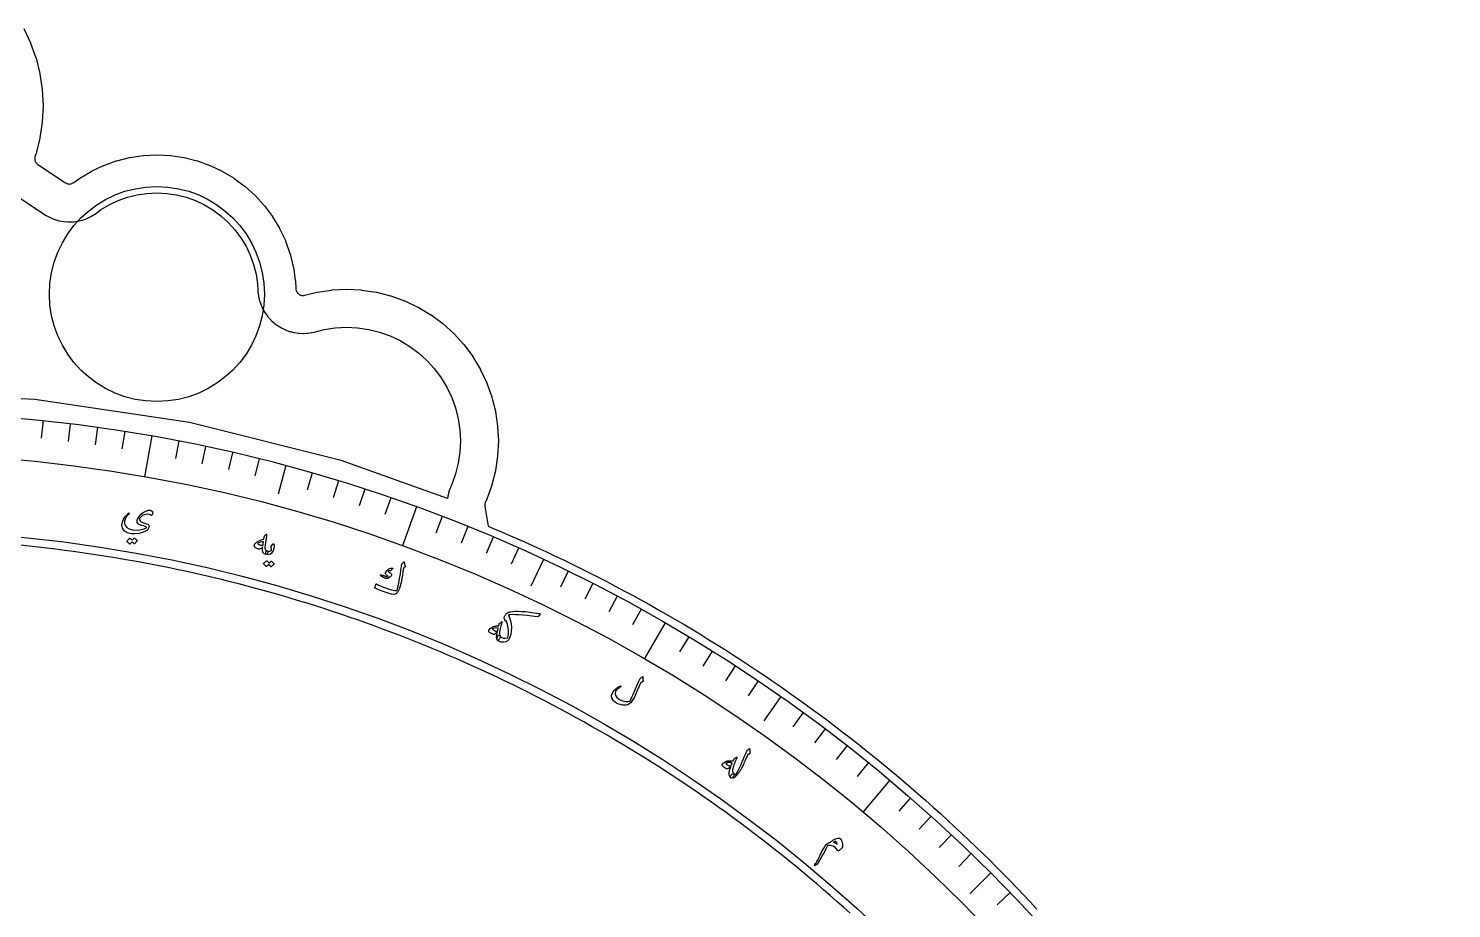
# Model space of a CAD drawing. Header units: millimetres. Extents: x -65 to 65, y -65 to 84.
# Drawn here: x 6.2 to 64.7, y 44.3 to 80.4 of the extents above; entities that cross this region are included whole.
import ezdxf

# ---------------------------------------------------------------- set-up
doc = ezdxf.new("R2010")
doc.units = ezdxf.units.MM
for name, color, linetype in [('CUT_INNER', 6, 'Continuous'), ('CUT_OUTER', 1, 'Continuous'), ('ENGRAVE', 7, 'Continuous'), ('ENGRAVE_FINE', 8, 'Continuous'), ('TEXT', 5, 'Continuous')]:
    doc.layers.add(name, color=color, linetype=linetype)

msp = doc.modelspace()

# ---------------------------------------------------------------- linework, layer by layer
at = {"layer": 'CUT_INNER'}
msp.add_lwpolyline([(39.941, 44.0681), (39.6698, 44.3123), (39.3972, 44.5549), (39.1231, 44.7958), (38.8475, 45.035), (38.5704, 45.2725), (38.2919, 45.5083), (38.0119, 45.7424), (37.7305, 45.9748), (37.4477, 46.2054), (37.1635, 46.4343), (36.8779, 46.6615), (36.5909, 46.8869), (36.3025, 47.1105), (36.0128, 47.3324), (35.7217, 47.5525), (35.4292, 47.7708), (35.1354, 47.9873), (34.8403, 48.2019), (34.5439, 48.4148), (34.2462, 48.6259), (33.9472, 48.8351), (33.6469, 49.0424), (33.3453, 49.248), (33.0425, 49.4517), (32.7385, 49.6535), (32.4332, 49.8534), (32.1267, 50.0515), (31.819, 50.2477), (31.5101, 50.442), (31.2, 50.6344), (30.8887, 50.8248), (30.5763, 51.0134), (30.2627, 51.2001), (29.9479, 51.3848), (29.6321, 51.5676), (29.3151, 51.7484), (28.997, 51.9273), (28.6779, 52.1043), (28.3576, 52.2793), (28.0363, 52.4523), (27.714, 52.6233), (27.3905, 52.7924), (27.0661, 52.9594), (26.7406, 53.1245), (26.4142, 53.2876), (26.0867, 53.4487), (25.7583, 53.6077), (25.4288, 53.7648), (25.0985, 53.9198), (24.7671, 54.0728), (24.4349, 54.2237), (24.1017, 54.3726), (23.7676, 54.5195), (23.4327, 54.6643), (23.0968, 54.807), (22.7601, 54.9477), (22.4225, 55.0864), (22.0841, 55.2229), (21.7448, 55.3574), (21.4048, 55.4897), (21.0639, 55.62), (20.7222, 55.7482), (20.3797, 55.8743), (20.0365, 55.9983), (19.6925, 56.1202), (19.3478, 56.24), (19.0024, 56.3577), (18.6562, 56.4732), (18.3094, 56.5866), (17.9618, 56.6979), (17.6136, 56.807), (17.2647, 56.914), (16.9151, 57.0189), (16.565, 57.1216), (16.2142, 57.2222), (15.8627, 57.3206), (15.5107, 57.4168), (15.1581, 57.5109), (14.805, 57.6029), (14.4512, 57.6926), (14.097, 57.7802), (13.7422, 57.8656), (13.3869, 57.9488), (13.031, 58.0299), (12.6747, 58.1087), (12.3179, 58.1854), (11.9607, 58.2599), (11.603, 58.3322), (11.2449, 58.4023), (10.8863, 58.4702), (10.5273, 58.5359), (10.168, 58.5994), (9.8082, 58.6607), (9.4481, 58.7198), (9.0876, 58.7766), (8.7268, 58.8313), (8.3656, 58.8837), (8.0042, 58.9339), (7.6424, 58.9819), (7.2804, 59.0277), (6.9181, 59.0713), (6.5555, 59.1126), (6.1926, 59.1517), (5.8296, 59.1886)], dxfattribs=at)
msp.add_circle((11.44, 69.5185), 4.42, dxfattribs=at)
at = {"layer": 'CUT_OUTER'}
msp.add_lwpolyline([(5.9649, 80.4335), (6.2423, 79.8471), (6.2479, 79.8335), (6.4664, 79.2227), (6.4707, 79.2087), (6.6283, 78.5794), (6.6312, 78.565), (6.7264, 77.9234), (6.7278, 77.9087), (6.7596, 77.2608), (6.7596, 77.2461), (6.7278, 76.5982), (6.7264, 76.5836), (6.6312, 75.942), (6.6283, 75.9275), (6.4707, 75.2983), (6.4664, 75.2842), (6.4327, 75.19), (6.4244, 75.1628), (6.4187, 75.1349), (6.4157, 75.1065), (6.4154, 75.078), (6.4178, 75.0496), (6.4229, 75.0216), (6.4306, 74.9942), (6.4408, 74.9676), (6.4536, 74.9421), (6.4687, 74.9179), (6.4861, 74.8953), (6.5055, 74.8745), (6.5268, 74.8555), (6.5497, 74.8387), (7.682, 74.0902), (7.7083, 74.0746), (7.736, 74.0619), (7.7649, 74.052), (7.7947, 74.0451), (7.825, 74.0413), (7.8555, 74.0405), (7.886, 74.0429), (7.916, 74.0484), (7.9454, 74.0569), (7.9737, 74.0683), (8.0007, 74.0825), (8.0261, 74.0995), (8.2562, 74.2701), (8.2685, 74.2783), (8.7373, 74.5593), (8.7503, 74.5662), (9.2444, 74.7999), (9.258, 74.8056), (9.7726, 74.9897), (9.7867, 74.994), (10.3169, 75.1268), (10.3314, 75.1297), (10.8721, 75.2099), (10.8867, 75.2113), (11.4326, 75.2381), (11.4474, 75.2381), (11.9933, 75.2113), (12.0079, 75.2099), (12.5486, 75.1297), (12.5631, 75.1268), (13.0933, 74.994), (13.1074, 74.9897), (13.622, 74.8056), (13.6356, 74.7999), (14.1297, 74.5662), (14.1427, 74.5593), (14.6115, 74.2783), (14.6238, 74.2701), (15.0628, 73.9445), (15.0742, 73.9352), (15.4792, 73.5681), (15.4896, 73.5577), (15.8567, 73.1527), (15.866, 73.1413), (16.1916, 72.7023), (16.1998, 72.69), (16.4808, 72.2212), (16.4877, 72.2082), (16.7214, 71.7141), (16.7271, 71.7005), (16.9112, 71.1858), (16.9155, 71.1718), (17.0483, 70.6415), (17.0512, 70.6271), (17.1314, 70.0864), (17.1328, 70.0718), (17.1489, 69.7443), (17.1518, 69.715), (17.1575, 69.6862), (17.1661, 69.658), (17.1773, 69.6308), (17.1912, 69.6048), (17.2076, 69.5803), (17.2263, 69.5576), (17.2471, 69.5368), (17.2698, 69.5181), (17.2943, 69.5017), (17.3203, 69.4879), (17.3475, 69.4766), (17.3756, 69.468), (17.4045, 69.4623), (17.4338, 69.4594), (17.4633, 69.4594), (17.4926, 69.4623), (17.5214, 69.468), (18.0155, 69.5918), (18.0299, 69.5947), (18.6211, 69.6824), (18.6357, 69.6838), (19.2326, 69.7131), (19.2474, 69.7131), (19.8443, 69.6838), (19.8589, 69.6824), (20.4501, 69.5947), (20.4645, 69.5918), (21.0442, 69.4466), (21.0583, 69.4423), (21.621, 69.241), (21.6346, 69.2353), (22.1749, 68.9798), (22.1878, 68.9729), (22.7004, 68.6656), (22.7127, 68.6575), (23.1927, 68.3015), (23.2041, 68.2921), (23.6469, 67.8908), (23.6573, 67.8804), (24.0586, 67.4376), (24.068, 67.4262), (24.424, 66.9462), (24.4322, 66.9339), (24.7394, 66.4213), (24.7463, 66.4083), (25.0019, 65.8681), (25.0075, 65.8545), (25.2088, 65.2918), (25.2131, 65.2777), (25.3583, 64.698), (25.3612, 64.6836), (25.4489, 64.0924), (25.4503, 64.0778), (25.4796, 63.4808), (25.4796, 63.4661), (25.4503, 62.8692), (25.4489, 62.8546), (25.3612, 62.2634), (25.3583, 62.249), (25.2131, 61.6693), (25.2088, 61.6552), (25.0075, 61.0925), (25.0019, 61.0789), (24.9537, 60.9771), (24.9422, 60.9491), (24.9335, 60.92), (24.9278, 60.8902), (24.9251, 60.86), (24.9255, 60.8296), (24.929, 60.7995), (25.067, 59.9717), (25.2424, 59.8984), (25.6095, 59.7424), (25.9756, 59.5841), (26.3407, 59.4236), (26.7048, 59.2609), (27.0679, 59.0959), (27.43, 58.9287), (27.7911, 58.7593), (28.1511, 58.5877), (28.5101, 58.4138), (28.8679, 58.2378), (29.2247, 58.0596), (29.5804, 57.8792), (29.935, 57.6966), (30.2885, 57.5118), (30.6408, 57.3249), (30.9919, 57.1358), (31.3419, 56.9446), (31.6908, 56.7512), (32.0384, 56.5557), (32.3848, 56.358), (32.73, 56.1582), (33.074, 55.9564), (33.4167, 55.7524), (33.7581, 55.5463), (34.0983, 55.3381), (34.4372, 55.1278), (34.7748, 54.9155), (35.1111, 54.7011), (35.4461, 54.4846), (35.7798, 54.2661), (36.1121, 54.0455), (36.443, 53.8229), (36.7726, 53.5983), (37.1007, 53.3717), (37.4275, 53.143), (37.7529, 52.9124), (38.0769, 52.6797), (38.3994, 52.4451), (38.7205, 52.2085), (39.0401, 51.9699), (39.3582, 51.7294), (39.6749, 51.4869), (39.9901, 51.2425), (40.3037, 50.9962), (40.6159, 50.7479), (40.9265, 50.4978), (41.2356, 50.2457), (41.5431, 49.9917), (41.8491, 49.7359), (42.1534, 49.4782), (42.4562, 49.2186), (42.7574, 48.9571), (43.057, 48.6939), (43.355, 48.4288), (43.6513, 48.1618), (43.946, 47.8931), (44.2391, 47.6225), (44.5304, 47.3502), (44.8201, 47.0761), (45.1081, 46.8002), (45.3945, 46.5225), (45.6791, 46.2431), (45.9619, 45.9619), (46.2431, 45.6791), (46.5225, 45.3945), (46.8002, 45.1081), (47.0761, 44.8201), (47.3502, 44.5304), (47.6225, 44.2391)], dxfattribs=at)
at = {"layer": 'ENGRAVE'}
for points in [[(5.6894, 73.5374), (6.8217, 72.7888), (6.889, 72.7467), (6.9153, 72.7312), (7.056, 72.6575), (7.0838, 72.6448), (7.2313, 72.5858), (7.2602, 72.5759), (7.4129, 72.5322), (7.4426, 72.5253), (7.599, 72.4974), (7.6293, 72.4936), (7.7877, 72.4817), (7.8182, 72.481), (7.977, 72.4853), (8.0074, 72.4876), (8.1649, 72.5081), (8.195, 72.5135), (8.3496, 72.5498), (8.3789, 72.5583), (8.5291, 72.6102), (8.5574, 72.6216), (8.7015, 72.6885), (8.7285, 72.7027), (8.865, 72.7839), (8.8904, 72.8008), (8.9554, 72.8465), (9.1248, 72.972), (9.4753, 73.1828), (9.844, 73.3577), (10.2279, 73.4957), (10.6236, 73.5953), (11.0271, 73.6557), (11.4347, 73.6762), (11.8422, 73.6567), (12.2459, 73.5974), (12.6418, 73.4988), (13.0262, 73.3618), (13.3952, 73.1878), (13.7455, 72.9785), (14.0735, 72.7359), (14.3762, 72.4622), (14.6506, 72.1603), (14.8941, 71.8329), (15.1043, 71.4832), (15.2792, 71.1145), (15.4172, 70.7305), (15.5168, 70.3349), (15.5773, 69.9307), (15.5909, 69.6645), (15.5964, 69.5914), (15.5993, 69.5621), (15.6218, 69.4107), (15.6275, 69.3818), (15.6647, 69.2333), (15.6733, 69.2051), (15.7248, 69.061), (15.7361, 69.0338), (15.8015, 68.8954), (15.8154, 68.8694), (15.8941, 68.7381), (15.9105, 68.7137), (16.0017, 68.5907), (16.0204, 68.5679), (16.1232, 68.4545), (16.144, 68.4337), (16.2574, 68.3309), (16.2802, 68.3122), (16.4031, 68.221), (16.4276, 68.2046), (16.5589, 68.1259), (16.5849, 68.1121), (16.7233, 68.0466), (16.7505, 68.0353), (16.8946, 67.9838), (16.9228, 67.9752), (17.0713, 67.938), (17.1002, 67.9323), (17.2516, 67.9098), (17.2809, 67.9069), (17.4338, 67.8994), (17.4633, 67.8994), (17.6162, 67.9069), (17.6455, 67.9098), (17.7969, 67.9323), (17.8258, 67.938), (17.9005, 67.9548), (18.3211, 68.0601), (18.776, 68.1282), (19.2345, 68.1512), (19.693, 68.1293), (20.1472, 68.0624), (20.5926, 67.9514), (21.025, 67.7973), (21.4402, 67.6015), (21.8342, 67.366), (22.2033, 67.0929), (22.5438, 66.7851), (22.8525, 66.4453), (23.1264, 66.0769), (23.3628, 65.6834), (23.5596, 65.2687), (23.7147, 64.8366), (23.8268, 64.3915), (23.8947, 63.9375), (23.9178, 63.479), (23.8958, 63.0205), (23.829, 62.5663), (23.7179, 62.1209), (23.5626, 61.6852), (23.5397, 61.6361), (23.5116, 61.5719), (23.5, 61.5439), (23.4473, 61.3952), (23.4386, 61.3661), (23.4012, 61.2129), (23.3955, 61.1831), (23.3861, 61.1151), (19.0136, 62.6796), (12.7784, 64.2414), (6.4201, 65.1846), (0, 65.5)], [(11.2296, 63.686), (10.9341, 62.0102)], [(16.7374, 62.465), (16.4228, 61.2909)], [(22.1179, 60.7685), (21.5359, 59.1694)], [(27.3301, 58.6096), (26.8164, 57.5079)], [(32.3343, 56.0046), (31.4834, 54.5308)], [(37.0923, 52.9733), (36.3951, 51.9777)], [(41.5681, 49.5389), (40.4743, 48.2354)], [(45.7275, 45.7275), (44.868, 44.868)]]:
    msp.add_lwpolyline(points, dxfattribs=at)
for radius in [64.6685, 62.9668, 59.8065]:
    msp.add_circle((0, 0), radius, dxfattribs=at)
at = {"layer": 'ENGRAVE_FINE'}
for points in [[(6.7597, 64.3142), (6.6835, 63.5889)], [(7.8811, 64.1865), (7.7922, 63.4626)], [(9.0001, 64.0392), (8.8986, 63.3169)], [(10.1164, 63.8723), (10.0023, 63.152)], [(12.3393, 63.4804), (12.2002, 62.7645)], [(13.4453, 63.2553), (13.2937, 62.542)], [(14.5472, 63.0111), (14.3832, 62.3004)], [(15.6447, 62.7476), (15.4683, 62.0399)], [(17.8251, 62.1634), (17.624, 61.4623)], [(18.9072, 61.8428), (18.694, 61.1454)], [(19.9837, 61.5034), (19.7583, 60.8098)], [(21.054, 61.1453), (20.8166, 60.4557)], [(23.1751, 60.3732), (22.9138, 59.6924)], [(24.2252, 59.9596), (23.952, 59.2834)], [(25.268, 59.5277), (24.983, 58.8563)], [(26.303, 59.0776), (26.0064, 58.4114)], [(28.3488, 58.1237), (28.0291, 57.4682)], [(29.3589, 57.6201), (29.0278, 56.9702)], [(30.36, 57.0989), (30.0176, 56.455)], [(31.3519, 56.5603), (30.9983, 55.9225)], [(33.3067, 55.4317), (32.9311, 54.8066)], [(34.2691, 54.842), (33.8826, 54.2235)], [(35.221, 54.2356), (34.8238, 53.6239)], [(36.1622, 53.6126), (35.7543, 53.008)], [(38.0112, 52.3179), (37.5825, 51.7279)], [(38.9185, 51.6466), (38.4796, 51.0641)], [(39.8139, 50.9595), (39.3649, 50.3848)], [(40.6972, 50.2569), (40.2382, 49.6901)], [(42.4264, 48.8059), (41.9479, 48.2555)], [(43.2717, 48.0581), (42.7837, 47.5161)], [(44.1038, 47.2955), (43.6064, 46.7622)], [(44.9225, 46.5186), (44.4159, 45.994)], [(46.5186, 44.9225), (45.994, 44.4159)]]:
    msp.add_lwpolyline(points, dxfattribs=at)
at = {"layer": 'TEXT'}
for points in [[(11.1893, 60.4232), (11.1348, 60.4533), (11.0702, 60.466), (10.9954, 60.4612), (10.9106, 60.4391), (10.8547, 60.4134), (10.8059, 60.3794), (10.7643, 60.3372), (10.7298, 60.2868), (10.7254, 60.2763), (10.7232, 60.2649), (10.7231, 60.2527), (10.7251, 60.2396), (10.7467, 60.1963), (10.789, 60.159), (10.8522, 60.1275), (10.9363, 60.1019), (11.0193, 60.0773), (11.0778, 60.0496), (11.1117, 60.0187), (11.121, 59.9848), (11.1106, 59.9192), (11.0871, 59.8635), (11.0504, 59.8176), (11.0008, 59.7814), (10.8522, 59.7147), (10.6996, 59.6731), (10.5429, 59.6566), (10.3819, 59.6651), (10.2117, 59.7069), (10.0917, 59.7812), (10.0216, 59.8884), (10.0016, 60.0286), (10.0113, 60.1021), (10.035, 60.1797), (10.0728, 60.2614), (10.1246, 60.3471), (10.1416, 60.3706), (10.1588, 60.393), (10.1762, 60.4145), (10.1937, 60.4351), (10.2117, 60.4547), (10.23, 60.4736), (10.2488, 60.4918), (10.2681, 60.5091), (10.278, 60.516), (10.2863, 60.518), (10.2927, 60.5153), (10.2974, 60.5078), (10.2993, 60.4992), (10.2987, 60.491), (10.2957, 60.4832), (10.2902, 60.4759), (10.1963, 60.3696), (10.1346, 60.2699), (10.105, 60.1767), (10.1072, 60.0902), (10.1446, 59.993), (10.2107, 59.9177), (10.3056, 59.8641), (10.4292, 59.8321), (10.5922, 59.8168), (10.7427, 59.8242), (10.8812, 59.8545), (11.0075, 59.9077), (11.0154, 59.9128), (11.0191, 59.9185), (11.0186, 59.9251), (11.0139, 59.9324), (10.9921, 59.9485), (10.9524, 59.9659), (10.8948, 59.9847), (10.8193, 60.0048), (10.743, 60.0285), (10.6867, 60.0572), (10.6503, 60.0911), (10.6339, 60.1303), (10.6307, 60.1734), (10.6354, 60.2172), (10.6481, 60.2617), (10.6688, 60.3069), (10.7252, 60.3927), (10.7959, 60.4684), (10.881, 60.5339), (10.9803, 60.589), (11.0064, 60.6016), (11.0314, 60.6121), (11.0554, 60.6204), (11.0782, 60.6267), (11.0999, 60.6309), (11.1203, 60.6333), (11.1395, 60.6338), (11.1574, 60.6325), (11.2248, 60.6134), (11.2613, 60.5758), (11.2669, 60.5197), (11.2416, 60.445), (11.2295, 60.4258), (11.2167, 60.4158), (11.2033, 60.415), (11.1893, 60.4232)], [(10.5045, 59.4812), (10.5071, 59.483), (10.5104, 59.4838), (10.5145, 59.4835), (10.5193, 59.4822), (10.5355, 59.4726), (10.551, 59.4623), (10.5659, 59.4515), (10.58, 59.4401), (10.5936, 59.428), (10.6067, 59.415), (10.6193, 59.4012), (10.6314, 59.3866), (10.6335, 59.3824), (10.634, 59.3783), (10.633, 59.3742), (10.6303, 59.3702), (10.5216, 59.2492), (10.5189, 59.2478), (10.5155, 59.2484), (10.5114, 59.251), (10.5064, 59.2556), (10.5031, 59.2596), (10.4977, 59.2652), (10.49, 59.2725), (10.4801, 59.2815), (10.468, 59.2922), (10.4534, 59.3049), (10.4365, 59.3195), (10.4171, 59.3359), (10.3318, 59.242), (10.3282, 59.2393), (10.3241, 59.2392), (10.3195, 59.2417), (10.3145, 59.2469), (10.3102, 59.2513), (10.3034, 59.258), (10.2939, 59.267), (10.282, 59.2783), (10.2672, 59.292), (10.2495, 59.3079), (10.2288, 59.3263), (10.205, 59.347), (10.2027, 59.3501), (10.202, 59.353), (10.2028, 59.3557), (10.2051, 59.358), (10.3141, 59.4739), (10.3167, 59.4757), (10.32, 59.4765), (10.324, 59.4763), (10.3288, 59.475), (10.3427, 59.4676), (10.3561, 59.4594), (10.3689, 59.4506), (10.3811, 59.441), (10.3927, 59.4308), (10.4038, 59.4202), (10.4143, 59.4091), (10.4243, 59.3974)], [(15.9252, 59.6353), (15.9385, 59.6435), (15.9471, 59.6426), (15.9508, 59.6327), (15.9497, 59.6137), (15.948, 59.6025), (15.9459, 59.5869), (15.9433, 59.5671), (15.9402, 59.5428), (15.9366, 59.514), (15.9321, 59.4805), (15.9268, 59.4423), (15.9207, 59.3994), (15.9148, 59.3571), (15.9094, 59.3194), (15.9047, 59.286), (15.9005, 59.257), (15.897, 59.2326), (15.8941, 59.2129), (15.8918, 59.1978), (15.8903, 59.1873), (15.8821, 59.1209), (15.8816, 59.0678), (15.889, 59.0278), (15.9041, 59.001), (15.9165, 58.9888), (15.9328, 58.9787), (15.9529, 58.9705), (15.9768, 58.9644), (15.9903, 58.9583), (15.9992, 58.9484), (16.0037, 58.9349), (16.0035, 58.9176), (15.9998, 58.8978), (15.9938, 58.8783), (15.9856, 58.8592), (15.9751, 58.8405), (15.964, 58.8252), (15.9535, 58.8144), (15.9435, 58.8082), (15.934, 58.8065), (15.8884, 58.8193), (15.8513, 58.8382), (15.8226, 58.8634), (15.8023, 58.8947), (15.7893, 58.9362), (15.7832, 58.9878), (15.784, 59.0496), (15.7917, 59.1215), (15.7557, 59.0861), (15.7217, 59.0597), (15.6897, 59.0425), (15.6597, 59.0344), (15.6371, 59.0346), (15.6117, 59.0391), (15.5834, 59.0478), (15.5523, 59.0609), (15.5203, 59.0775), (15.494, 59.094), (15.4736, 59.1104), (15.459, 59.1267), (15.4485, 59.1448), (15.443, 59.1623), (15.4425, 59.1793), (15.447, 59.1956), (15.4564, 59.215), (15.4692, 59.2358), (15.4855, 59.2581), (15.5052, 59.2818), (15.5264, 59.3053), (15.5444, 59.3237), (15.5592, 59.3371), (15.5708, 59.3455), (15.6311, 59.3761), (15.6952, 59.403), (15.7631, 59.4259), (15.8347, 59.4449), (15.8413, 59.4793), (15.8474, 59.5088), (15.853, 59.5335), (15.8579, 59.5535), (15.8634, 59.5699), (15.8703, 59.5841), (15.8788, 59.5959), (15.8888, 59.6055)], [(15.8185, 59.3345), (15.7488, 59.3296), (15.6876, 59.3171), (15.6347, 59.2968), (15.5902, 59.269), (15.5866, 59.2645), (15.5855, 59.2599), (15.5869, 59.255), (15.5909, 59.25), (15.6071, 59.2373), (15.6254, 59.2261), (15.6458, 59.2163), (15.6681, 59.208), (15.6925, 59.2011), (15.7189, 59.1957), (15.7474, 59.1917), (15.7778, 59.1892), (15.7827, 59.1894), (15.7881, 59.1907), (15.794, 59.193), (15.8004, 59.1963), (15.8032, 59.211), (15.8059, 59.2264), (15.8084, 59.2425), (15.8107, 59.2594), (15.8129, 59.2771), (15.8149, 59.2955), (15.8168, 59.3146), (15.8185, 59.3345)], [(16.1397, 59.1481), (16.2186, 59.2434), (16.2291, 59.2533), (16.238, 59.2555), (16.2452, 59.2499), (16.2507, 59.2364), (16.2574, 59.1989), (16.2602, 59.161), (16.2591, 59.1226), (16.254, 59.0837), (16.2449, 59.0442), (16.2316, 59.0039), (16.214, 58.9627), (16.1923, 58.9207), (16.1427, 58.8535), (16.0831, 58.8121), (16.0136, 58.7964), (15.934, 58.8065), (15.9267, 58.8145), (15.9222, 58.8337), (15.9205, 58.8642), (15.9216, 58.9059), (15.9245, 58.9276), (15.9297, 58.9447), (15.9372, 58.9571), (15.9469, 58.965), (15.9536, 58.9672), (15.9608, 58.9678), (15.9686, 58.9669), (15.9768, 58.9644), (16.0257, 58.9528), (16.0704, 58.9512), (16.1112, 58.9596), (16.1478, 58.9781), (16.1497, 58.9798), (16.1509, 58.9825), (16.1514, 58.986), (16.1512, 58.9904), (16.1511, 59.017), (16.1478, 59.045), (16.1413, 59.0744), (16.1317, 59.105), (16.1289, 59.1164), (16.1293, 59.1273), (16.1329, 59.1379), (16.1397, 59.1481)], [(16.1393, 58.5374), (16.142, 58.539), (16.1454, 58.5395), (16.1495, 58.5389), (16.1541, 58.5371), (16.1694, 58.5259), (16.184, 58.5142), (16.1979, 58.502), (16.211, 58.4893), (16.2235, 58.4759), (16.2354, 58.4618), (16.2467, 58.4469), (16.2574, 58.4311), (16.2591, 58.4268), (16.2593, 58.4226), (16.2578, 58.4186), (16.2548, 58.4149), (16.1347, 58.3048), (16.132, 58.3037), (16.1286, 58.3046), (16.1247, 58.3076), (16.1201, 58.3126), (16.1172, 58.3169), (16.1123, 58.323), (16.1053, 58.331), (16.0963, 58.3409), (16.0851, 58.3528), (16.0717, 58.3668), (16.0561, 58.3829), (16.0383, 58.4012), (15.9442, 58.3158), (15.9403, 58.3134), (15.9362, 58.3137), (15.9319, 58.3166), (15.9273, 58.3222), (15.9234, 58.3271), (15.9172, 58.3344), (15.9086, 58.3443), (15.8977, 58.3567), (15.8842, 58.3717), (15.8679, 58.3893), (15.8489, 58.4095), (15.8271, 58.4324), (15.8251, 58.4358), (15.8246, 58.4387), (15.8256, 58.4413), (15.8282, 58.4434), (15.948, 58.5484), (15.9508, 58.55), (15.9542, 58.5505), (15.9582, 58.5498), (15.9629, 58.5481), (15.9761, 58.5394), (15.9887, 58.53), (16.0007, 58.5199), (16.012, 58.5092), (16.0227, 58.498), (16.0328, 58.4863), (16.0423, 58.4742), (16.0512, 58.4617)], [(21.6085, 58.4843), (21.6115, 58.4625), (21.6152, 58.4414), (21.6198, 58.4211), (21.6252, 58.4016), (21.6314, 58.3829), (21.6386, 58.3649), (21.6469, 58.3476), (21.6561, 58.331), (21.6589, 58.3226), (21.6578, 58.3144), (21.6529, 58.3064), (21.6441, 58.2986), (21.594, 58.259), (21.5889, 58.2546), (21.585, 58.2507), (21.5823, 58.2474), (21.5808, 58.2445), (21.5579, 58.0958), (21.5362, 57.9618), (21.5156, 57.8424), (21.4963, 57.7378), (21.4782, 57.6479), (21.4613, 57.5731), (21.4455, 57.5132), (21.4309, 57.4682), (21.3998, 57.3848), (21.3884, 57.3589), (21.3758, 57.3333), (21.3618, 57.3082), (21.3465, 57.2834), (21.3298, 57.259), (21.3116, 57.235), (21.2918, 57.2115), (21.2706, 57.1885), (21.2045, 57.1671), (21.0817, 57.1813), (20.9022, 57.2309), (20.6657, 57.3151), (20.5929, 57.3442), (20.5261, 57.373), (20.4655, 57.4014), (20.4109, 57.4295), (20.4065, 57.4336), (20.4039, 57.4383), (20.4033, 57.4434), (20.4045, 57.4492), (20.4122, 57.476), (20.4195, 57.5003), (20.4262, 57.5221), (20.4324, 57.5415), (20.4382, 57.5586), (20.4436, 57.5737), (20.4487, 57.5867), (20.4534, 57.5977), (20.4564, 57.6038), (20.4599, 57.6065), (20.4639, 57.6059), (20.4684, 57.602), (20.504, 57.5757), (20.5523, 57.5485), (20.6132, 57.5203), (20.6868, 57.4911), (20.909, 57.4108), (21.0864, 57.3578), (21.2193, 57.3327), (21.3079, 57.3356), (21.327, 57.3875), (21.3515, 57.4857), (21.3812, 57.6301), (21.416, 57.8209), (21.4492, 58.0125), (21.4736, 58.1577), (21.4893, 58.2564), (21.4964, 58.3087), (21.4979, 58.3231), (21.4993, 58.3367), (21.5006, 58.3493), (21.5019, 58.3609), (21.5029, 58.3715), (21.5039, 58.381), (21.5046, 58.3893), (21.5051, 58.3965), (21.5073, 58.4118), (21.5119, 58.4255), (21.5188, 58.4376), (21.5281, 58.4481), (21.5849, 58.5008), (21.5893, 58.5042), (21.5933, 58.5059), (21.5969, 58.5062), (21.6002, 58.5048), (21.6035, 58.5011), (21.606, 58.4964), (21.6076, 58.4908), (21.6085, 58.4843)], [(21.1303, 58.2567), (21.1334, 58.2551), (21.1358, 58.2528), (21.1374, 58.2498), (21.1382, 58.2461), (21.1379, 58.2432), (21.1371, 58.2403), (21.1357, 58.2372), (21.1339, 58.2342), (21.0648, 58.1567), (21.057, 58.1491), (21.0498, 58.1438), (21.0432, 58.1406), (21.0371, 58.1397), (21.0133, 58.1414), (20.9919, 58.1401), (20.9731, 58.1356), (20.9569, 58.1281), (20.9523, 58.1227), (20.9531, 58.1149), (20.9594, 58.1047), (20.9712, 58.092), (20.9796, 58.0852), (20.9884, 58.0785), (20.9977, 58.0719), (21.0073, 58.0654), (21.0175, 58.0589), (21.0282, 58.0525), (21.0396, 58.0461), (21.0516, 58.0397), (21.0887, 58.0058), (21.0892, 57.9636), (21.0532, 57.9133), (20.9806, 57.8547), (20.9539, 57.8391), (20.9293, 57.8283), (20.907, 57.8222), (20.8869, 57.8209), (20.8664, 57.8238), (20.8394, 57.8318), (20.806, 57.8446), (20.7661, 57.8625), (20.7459, 57.872), (20.727, 57.8818), (20.7094, 57.8918), (20.6931, 57.9021), (20.678, 57.9123), (20.664, 57.9222), (20.651, 57.9316), (20.6391, 57.9407), (20.6324, 57.9483), (20.6284, 57.9556), (20.6269, 57.9628), (20.6281, 57.9697), (20.6316, 57.9761), (20.6365, 57.9797), (20.6429, 57.9807), (20.6508, 57.979), (20.6753, 57.9721), (20.703, 57.9637), (20.7339, 57.954), (20.7678, 57.943), (20.8312, 57.9222), (20.8816, 57.9083), (20.9188, 57.9013), (20.943, 57.9011), (20.9466, 57.9021), (20.949, 57.9043), (20.9505, 57.9075), (20.9508, 57.9118), (20.9502, 57.9148), (20.9482, 57.9181), (20.9449, 57.9216), (20.9402, 57.9254), (20.8946, 57.9553), (20.8759, 57.9688), (20.8608, 57.983), (20.8494, 57.9977), (20.8415, 58.0131), (20.8362, 58.0297), (20.8351, 58.0453), (20.8383, 58.0599), (20.8457, 58.0734), (20.9119, 58.1587), (20.9814, 58.2178), (21.0542, 58.2504), (21.1303, 58.2567)], [(27.1659, 56.3897), (27.1842, 56.3845), (27.1929, 56.3751), (27.1918, 56.3617), (27.181, 56.3441), (27.1278, 56.2809), (27.1133, 56.2652), (27.0995, 56.2541), (27.0865, 56.2478), (27.0741, 56.2462), (26.8571, 56.2758), (26.6599, 56.2997), (26.4824, 56.3181), (26.3246, 56.3311), (26.1867, 56.3386), (26.0688, 56.3405), (25.9708, 56.3369), (25.8927, 56.3279), (25.9402, 56.206), (25.9761, 56.0792), (26.0005, 55.9477), (26.0132, 55.8114), (26.012, 55.66), (25.9934, 55.5277), (25.9574, 55.4146), (25.9044, 55.3205), (25.8728, 55.2818), (25.8424, 55.2522), (25.8132, 55.2314), (25.7853, 55.2197), (25.6841, 55.2026), (25.5954, 55.2057), (25.5192, 55.229), (25.4552, 55.2725), (25.4326, 55.3017), (25.4221, 55.3368), (25.4238, 55.3777), (25.4376, 55.4247), (25.4541, 55.4596), (25.4719, 55.483), (25.4911, 55.4946), (25.5117, 55.4947), (25.52, 55.4903), (25.5295, 55.4825), (25.5401, 55.4711), (25.5518, 55.4562), (25.6049, 55.4054), (25.6762, 55.3777), (25.7656, 55.373), (25.8734, 55.3912), (25.8955, 55.5325), (25.8929, 55.6935), (25.8653, 55.8742), (25.8125, 56.0746), (25.8102, 56.0786), (25.8068, 56.0808), (25.8023, 56.0812), (25.7968, 56.0799), (25.7717, 56.0734), (25.766, 56.0724), (25.7612, 56.0737), (25.7573, 56.0774), (25.7541, 56.0835), (25.7151, 56.2094), (25.7163, 56.2171), (25.7228, 56.2328), (25.7344, 56.2567), (25.7514, 56.2887), (25.7705, 56.3222), (25.788, 56.3489), (25.8039, 56.3689), (25.8183, 56.382), (25.8397, 56.3974), (25.8607, 56.4111), (25.8814, 56.4232), (25.9018, 56.4338), (25.9218, 56.4428), (25.9417, 56.4505), (25.9612, 56.4567), (25.9805, 56.4616), (26.0691, 56.4739), (26.1747, 56.4803), (26.2973, 56.4808), (26.4369, 56.4752), (26.5936, 56.4635), (26.7673, 56.4454), (26.9581, 56.4209), (27.1659, 56.3897)], [(25.5518, 55.4562), (25.5589, 55.433), (25.5563, 55.4066), (25.544, 55.3768), (25.5219, 55.3439), (25.4916, 55.3094), (25.4671, 55.2896), (25.4483, 55.2844), (25.4352, 55.2937), (25.4127, 55.3517), (25.4057, 55.4278), (25.4142, 55.522), (25.438, 55.6344), (25.3926, 55.5827), (25.3529, 55.5474), (25.319, 55.5284), (25.2908, 55.5258), (25.2778, 55.5291), (25.2642, 55.5334), (25.2499, 55.5388), (25.235, 55.5452), (25.2194, 55.5524), (25.2033, 55.5601), (25.1864, 55.5683), (25.169, 55.5771), (25.139, 55.5943), (25.1161, 55.6095), (25.1002, 55.6228), (25.0914, 55.6341), (25.0837, 55.6594), (25.0821, 55.6817), (25.0865, 55.701), (25.0971, 55.7173), (25.1467, 55.765), (25.1877, 55.8011), (25.2199, 55.8257), (25.2435, 55.8387), (25.2716, 55.8484), (25.3004, 55.8568), (25.33, 55.8639), (25.3604, 55.8696), (25.3918, 55.8739), (25.4245, 55.8769), (25.4584, 55.8785), (25.4937, 55.8788), (25.5148, 55.9471), (25.5192, 55.9612), (25.5246, 55.9731), (25.5311, 55.9828), (25.5385, 55.9902), (25.6074, 56.0487), (25.6189, 56.0546), (25.6255, 56.051), (25.6272, 56.0378), (25.6241, 56.0151), (25.6049, 55.9471), (25.5875, 55.8846), (25.5722, 55.8276), (25.5589, 55.7761), (25.5477, 55.73), (25.5391, 55.6894), (25.533, 55.6542), (25.5294, 55.6246), (25.5272, 55.5737), (25.5303, 55.5286), (25.5384, 55.4895), (25.5518, 55.4562)], [(25.4734, 55.7862), (25.3954, 55.793), (25.3284, 55.7893), (25.2724, 55.775), (25.2274, 55.7502), (25.2362, 55.7363), (25.2492, 55.7224), (25.2665, 55.7086), (25.288, 55.6948), (25.301, 55.6882), (25.3144, 55.6821), (25.3281, 55.6764), (25.3421, 55.6712), (25.3566, 55.6667), (25.3715, 55.663), (25.387, 55.6603), (25.4031, 55.6584), (25.424, 55.6616), (25.4411, 55.676), (25.4543, 55.7017), (25.4637, 55.7386), (25.4665, 55.7563), (25.4691, 55.7701), (25.4714, 55.7801), (25.4734, 55.7862)], [(31.3979, 53.7858), (31.4035, 53.789), (31.4091, 53.7903), (31.4146, 53.7898), (31.4202, 53.7874), (31.4249, 53.7835), (31.4277, 53.7783), (31.4288, 53.7718), (31.4279, 53.764), (31.4217, 53.7193), (31.4194, 53.679), (31.4209, 53.6429), (31.4262, 53.6112), (31.427, 53.6005), (31.4233, 53.5908), (31.4152, 53.5821), (31.4026, 53.5745), (31.3955, 53.5714), (31.3888, 53.5684), (31.3824, 53.5654), (31.3763, 53.5625), (31.3706, 53.5598), (31.3653, 53.5574), (31.3604, 53.5552), (31.356, 53.5533), (31.3483, 53.5497), (31.341, 53.5442), (31.3343, 53.5368), (31.3281, 53.5275), (31.3141, 53.4993), (31.2993, 53.4683), (31.2836, 53.4345), (31.2671, 53.3979), (31.2496, 53.3585), (31.2311, 53.3165), (31.2116, 53.2718), (31.191, 53.2244), (31.1711, 53.1768), (31.152, 53.1322), (31.1338, 53.0906), (31.1164, 53.0521), (31.1, 53.0165), (31.0845, 52.9837), (31.0699, 52.9536), (31.0563, 52.9262), (31.0126, 52.8471), (30.963, 52.777), (30.9073, 52.716), (30.8457, 52.664), (30.8006, 52.6386), (30.745, 52.6234), (30.6788, 52.6183), (30.602, 52.6231), (30.5233, 52.6359), (30.4527, 52.6535), (30.3902, 52.6761), (30.3357, 52.7036), (30.214, 52.7979), (30.1479, 52.9024), (30.1374, 53.0174), (30.1827, 53.143), (30.238, 53.2243), (30.3078, 53.2951), (30.392, 53.3552), (30.4908, 53.4047), (30.4975, 53.407), (30.5034, 53.4075), (30.5085, 53.406), (30.5128, 53.4027), (30.5167, 53.398), (30.519, 53.3933), (30.5198, 53.3888), (30.5191, 53.3844), (30.517, 53.3784), (30.5138, 53.3733), (30.5096, 53.369), (30.5042, 53.3657), (30.4276, 53.3158), (30.3684, 53.27), (30.3263, 53.2282), (30.3015, 53.1904), (30.2797, 53.091), (30.3029, 52.9997), (30.3708, 52.9164), (30.4836, 52.8408), (30.596, 52.7912), (30.7012, 52.7657), (30.7994, 52.7644), (30.8906, 52.7873), (30.9054, 52.8154), (30.9221, 52.8486), (30.9405, 52.887), (30.9608, 52.9305), (30.9828, 52.9793), (31.0065, 53.0336), (31.0319, 53.0932), (31.0591, 53.1584), (31.0878, 53.2252), (31.1163, 53.2907), (31.1446, 53.3551), (31.1727, 53.4183), (31.2007, 53.4802), (31.2288, 53.5408), (31.2568, 53.6001), (31.2849, 53.6581), (31.3096, 53.7152), (31.3135, 53.7211), (31.3177, 53.7262), (31.3223, 53.7307), (31.3272, 53.7344)], [(35.1199, 50.0221), (35.1074, 49.9502), (35.1109, 49.8879), (35.1304, 49.8351), (35.166, 49.7917), (35.1753, 49.7793), (35.1788, 49.7637), (35.1765, 49.745), (35.1684, 49.7232), (35.1628, 49.7126), (35.1567, 49.702), (35.1501, 49.6915), (35.143, 49.681), (35.1353, 49.6709), (35.1269, 49.6613), (35.1177, 49.6522), (35.1078, 49.6437), (35.0902, 49.6305), (35.075, 49.6223), (35.0622, 49.6191), (35.0519, 49.6208), (35.0273, 49.6382), (35.0068, 49.6593), (34.9903, 49.6843), (34.9779, 49.713), (34.9663, 49.7863), (34.9722, 49.8731), (34.9958, 49.9732), (35.0369, 50.0869), (34.9828, 50.0404), (34.937, 50.0104), (34.8993, 49.9967), (34.8699, 49.9996), (34.857, 50.0055), (34.8437, 50.0122), (34.83, 50.0198), (34.816, 50.0282), (34.8014, 50.0375), (34.7863, 50.0477), (34.7706, 50.0589), (34.7543, 50.0711), (34.7251, 50.0944), (34.7037, 50.1139), (34.6901, 50.1297), (34.6844, 50.1416), (34.6799, 50.1683), (34.6817, 50.191), (34.6899, 50.2099), (34.7046, 50.2249), (34.7602, 50.2649), (34.8051, 50.2946), (34.8394, 50.314), (34.863, 50.3231), (34.8906, 50.3291), (34.9199, 50.3335), (34.9508, 50.3361), (34.9832, 50.337), (35.0174, 50.3363), (35.0531, 50.3339), (35.0904, 50.3297), (35.1294, 50.3239), (35.162, 50.3898), (35.1663, 50.3974), (35.1703, 50.4045), (35.174, 50.4109), (35.1774, 50.4167), (35.1807, 50.4217), (35.1841, 50.4259), (35.1876, 50.4291), (35.1911, 50.4315), (35.27, 50.4807), (35.2826, 50.4857), (35.2886, 50.481), (35.288, 50.4664), (35.2809, 50.442), (35.2537, 50.3848), (35.2286, 50.3288), (35.2057, 50.2741), (35.1849, 50.2207), (35.166, 50.1687), (35.1489, 50.1183), (35.1335, 50.0694), (35.1199, 50.0221)], [(35.7894, 50.8247), (35.7971, 50.8299), (35.8044, 50.8325), (35.8112, 50.8323), (35.8175, 50.8294), (35.8219, 50.825), (35.8245, 50.8194), (35.8255, 50.8125), (35.8246, 50.8043), (35.8167, 50.7647), (35.8139, 50.7268), (35.8162, 50.6905), (35.8236, 50.6559), (35.8245, 50.6424), (35.8205, 50.6308), (35.8118, 50.6213), (35.7983, 50.6137), (35.7903, 50.6105), (35.7822, 50.6073), (35.774, 50.6042), (35.7657, 50.6011), (35.7574, 50.5981), (35.7493, 50.5949), (35.7412, 50.5918), (35.7332, 50.5885), (35.7239, 50.5735), (35.7025, 50.5284), (35.6691, 50.4531), (35.6235, 50.3476), (35.5986, 50.2896), (35.5749, 50.2354), (35.5524, 50.1848), (35.5311, 50.138), (35.511, 50.0951), (35.4921, 50.0562), (35.4743, 50.0214), (35.4578, 49.9906), (35.4415, 49.962), (35.4247, 49.9338), (35.4074, 49.906), (35.3894, 49.8785), (35.3709, 49.8514), (35.3517, 49.8245), (35.3318, 49.7978), (35.3112, 49.7714), (35.2359, 49.687), (35.1678, 49.634), (35.1068, 49.6125), (35.0529, 49.6223), (35.0325, 49.6359), (35.0205, 49.653), (35.017, 49.6735), (35.0221, 49.6975), (35.0333, 49.722), (35.0483, 49.7441), (35.0671, 49.7637), (35.0898, 49.781), (35.1137, 49.7949), (35.1341, 49.8015), (35.151, 49.8008), (35.1645, 49.7928), (35.1738, 49.7851), (35.1822, 49.7783), (35.1897, 49.7723), (35.1961, 49.7671), (35.2019, 49.7628), (35.2072, 49.7596), (35.2119, 49.7574), (35.2162, 49.7562), (35.2384, 49.7736), (35.2644, 49.8056), (35.2941, 49.8522), (35.3275, 49.9135), (35.3462, 49.9508), (35.3671, 49.9938), (35.3901, 50.0427), (35.4153, 50.0975), (35.4428, 50.1581), (35.4728, 50.2246), (35.5052, 50.2971), (35.5401, 50.3754), (35.5741, 50.4521), (35.6037, 50.5197), (35.6291, 50.5779), (35.6502, 50.627), (35.6671, 50.6668), (35.6799, 50.6972), (35.6887, 50.7183), (35.6934, 50.73), (35.7006, 50.7445), (35.7106, 50.7584), (35.7233, 50.7719), (35.7387, 50.7848), (35.7472, 50.7907), (35.755, 50.7964), (35.7623, 50.8017), (35.7689, 50.8069), (35.7749, 50.8117), (35.7804, 50.8163), (35.7852, 50.8206), (35.7894, 50.8247)], [(35.0901, 50.236), (35.0773, 50.2402), (35.0639, 50.2444), (35.0498, 50.2484), (35.035, 50.2523), (35.0196, 50.2557), (35.0033, 50.2584), (34.9861, 50.2602), (34.9681, 50.2612), (34.9505, 50.262), (34.9331, 50.2617), (34.9162, 50.2604), (34.8995, 50.258), (34.8834, 50.2544), (34.8678, 50.2496), (34.8527, 50.2436), (34.8382, 50.2364), (34.8615, 50.1974), (34.8968, 50.1641), (34.944, 50.1366), (35.0033, 50.1148), (35.0149, 50.1148), (35.0268, 50.12), (35.039, 50.1302), (35.0513, 50.1456)], [(39.1405, 46.9902), (39.1629, 47.0094), (39.1858, 47.0279), (39.2092, 47.0459), (39.2332, 47.0632), (39.2578, 47.0796), (39.283, 47.0948), (39.3087, 47.1088), (39.3351, 47.1214), (39.3867, 47.1413), (39.4321, 47.1523), (39.4715, 47.1545), (39.5046, 47.1479), (39.5443, 47.1249), (39.5765, 47.0859), (39.6011, 47.0308), (39.6182, 46.9598), (39.6216, 46.9388), (39.6244, 46.9177), (39.6265, 46.8966), (39.628, 46.8754), (39.6289, 46.8541), (39.6293, 46.8326), (39.6293, 46.8109), (39.6288, 46.789), (39.6278, 46.7769), (39.6252, 46.7665), (39.621, 46.7576), (39.6152, 46.7505), (39.5865, 46.7261), (39.5608, 46.7045), (39.538, 46.6857), (39.5181, 46.6695), (39.5014, 46.6563), (39.4883, 46.6463), (39.4787, 46.6393), (39.4726, 46.6354), (39.4631, 46.6325), (39.4544, 46.6329), (39.4466, 46.6369), (39.4397, 46.6442), (39.3451, 46.7499), (39.2442, 46.8195), (39.1372, 46.853), (39.0241, 46.8506), (39.0137, 46.8474), (39.0052, 46.8427), (38.9986, 46.8363), (38.9939, 46.8284), (38.94, 46.7139), (38.8817, 46.5965), (38.8191, 46.4762), (38.7521, 46.3531), (38.6573, 46.1912), (38.5815, 46.0809), (38.525, 46.0221), (38.4878, 46.0148), (38.4819, 46.0227), (38.4815, 46.0343), (38.4868, 46.0494), (38.4976, 46.0682), (38.5229, 46.1051), (38.5481, 46.1445), (38.5732, 46.1863), (38.5983, 46.2304), (38.6235, 46.2768), (38.6488, 46.3251), (38.6742, 46.3753), (38.6998, 46.4275), (38.7855, 46.6026), (38.8579, 46.7376), (38.917, 46.8325), (38.9629, 46.8873), (38.9881, 46.9096), (39.0126, 46.929), (39.0364, 46.9457), (39.0595, 46.9595), (39.0816, 46.9708), (39.1024, 46.9796), (39.1221, 46.9861), (39.1405, 46.9902)], [(39.2561, 46.9814), (39.2734, 46.976), (39.2912, 46.9695), (39.3092, 46.9621), (39.3276, 46.9536), (39.3462, 46.9441), (39.3649, 46.9338), (39.3839, 46.9226), (39.4029, 46.9105), (39.3943, 46.9491), (39.3834, 46.9785), (39.3705, 46.9987), (39.3555, 47.0096), (39.3317, 47.0155), (39.3071, 47.0127), (39.2819, 47.0014), (39.2561, 46.9814)]]:
    msp.add_lwpolyline(points, close=True, dxfattribs=at)

doc.saveas('drawing.dxf')
